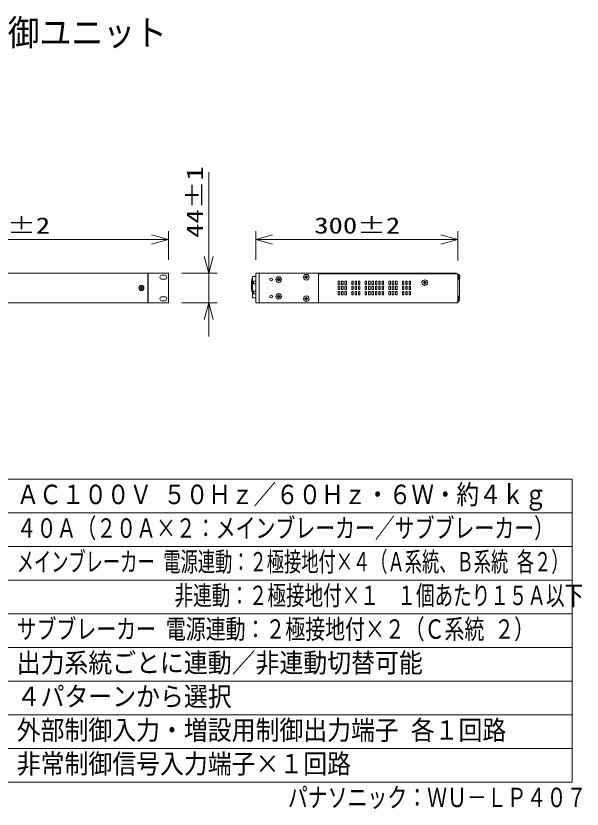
# Model space of a CAD drawing. Units: millimetres on the paper. Extents: x -62 to 64, y -59 to 59.
# Drawn here: x -20.1 to 64, y -58.6 to 59.2 of the extents above; entities that cross this region are included whole.
import ezdxf
from ezdxf.enums import TextEntityAlignment as Align

# ---------------------------------------------------------------- set-up
doc = ezdxf.new("R2010")
doc.units = ezdxf.units.MM
for name, color, linetype, lineweight in [('0-0_MOJI1', 7, 'Continuous', 9), ('0-2_WAKU', 4, 'Continuous', 9), ('0-3_GAIKEI', 4, 'Continuous', 9), ('0-4_SUNPO', 7, 'Continuous', 9), ('0-5_0', 7, 'Continuous', 9)]:
    doc.layers.add(name, color=color, linetype=linetype, lineweight=lineweight)
doc.layers.add('0-1_相当品', color=4, linetype='Continuous')
doc.styles.add('ＭＳ ゴシック', font='')
doc.styles.get('ＭＳ ゴシック').set_extended_font_data('MS Gothic')

# ---------------------------------------------------------------- blocks, each defined once
blk = doc.blocks.new('_Open30')
at = {"layer": '0-5_0'}
blk.add_line((0, 0), (-1, 0), dxfattribs=at)
blk.add_lwpolyline([(-1, 0.2679), (0, 0), (-1, -0.2679)], dxfattribs=at)

msp = doc.modelspace()

# ---------------------------------------------------------------- linework, layer by layer
at = {"layer": '0-0_MOJI1', "color": 3}
msp.add_line((62.5, -9.6), (62.5, -54.6), dxfattribs=at)
at = {"layer": '0-2_WAKU', "color": 3}
for p, q in [((-62.5, -9.6), (62.5, -9.6)), ((-62.5, -54.6), (62.5, -54.6))]:
    msp.add_line(p, q, dxfattribs=at)
at = {"layer": '0-2_WAKU'}
for p, q in [((-62.5, -14.6), (62.5, -14.6)), ((-62.5, -19.6), (62.5, -19.6)), ((-62.5, -24.6), (62.5, -24.6)), ((-62.5, -29.6), (62.5, -29.6)), ((-62.5, -34.6), (62.5, -34.6)), ((-62.5, -39.6), (62.5, -39.6)), ((-62.5, -44.6), (62.5, -44.6)), ((-62.5, -49.6), (62.5, -49.6))]:
    msp.add_line(p, q, dxfattribs=at)
at = {"layer": '0-3_GAIKEI', "color": 7}
for p, q in [((-45.496, 21.016), (2.524, 21.016)), ((2.524, 21.016), (2.524, 16.616)), ((15.496, 21.016), (45.196, 21.016)), ((15.496, 16.616), (15.496, 21.016)), ((45.496, 20.916), (45.296, 20.916)), ((45.496, 20.916), (45.496, 16.616)), ((-42.446, 16.616), (-0.526, 16.616)), ((-0.476, 16.716), (-0.526, 16.716)), ((-0.526, 16.716), (-0.526, 16.616)), ((-0.476, 16.616), (-0.476, 16.716)), ((-0.476, 16.616), (2.524, 16.616)), ((15.496, 16.616), (45.496, 16.616))]:
    msp.add_line(p, q, dxfattribs=at)
at = {"layer": '0-3_GAIKEI'}
for p, q in [((-0.526, 21.016), (-0.526, 16.716)), ((-0.476, 16.716), (-0.476, 21.016)), ((1.574, 20.706), (1.974, 20.706)), ((1.974, 20.106), (1.574, 20.106)), ((14.943, 20.142), (14.899, 20.14)), ((14.996, 20.145), (14.943, 20.142)), ((14.996, 20.507), (15.496, 20.516)), ((14.996, 20.507), (14.996, 17.375)), ((15.996, 16.616), (15.996, 21.016)), ((18.947, 21.016), (18.946, 21.016)), ((24.796, 16.616), (24.796, 21.016)), ((24.796, 20.916), (45.196, 20.916)), ((45.296, 20.916), (24.796, 20.916)), ((39.244, 21.016), (39.246, 21.016)), ((45.196, 21.016), (45.196, 20.916)), ((45.496, 20.841), (45.526, 20.841)), ((45.496, 20.825), (45.497, 20.822)), ((45.566, 20.816), (45.496, 20.822)), ((45.543, 20.84), (45.537, 20.818)), ((45.543, 20.818), (45.543, 20.831)), ((45.713, 20.816), (45.543, 20.831)), ((45.566, 20.816), (45.566, 20.016)), ((45.619, 20.179), (45.718, 20.13)), ((45.625, 20.626), (45.623, 20.625)), ((45.639, 20.47), (45.623, 20.469)), ((45.623, 20.363), (45.639, 20.361)), ((45.625, 20.206), (45.623, 20.207)), ((45.713, 20.132), (45.713, 20.816)), ((45.746, 17.347), (45.746, 20.085)), ((45.772, 20.626), (45.771, 20.625)), ((45.771, 20.469), (45.787, 20.47)), ((45.771, 20.363), (45.787, 20.361)), ((45.771, 20.207), (45.772, 20.206)), ((-1.565, 18.855), (-1.645, 18.854)), ((-1.524, 18.975), (-1.525, 18.895)), ((-1.446, 18.895), (-1.447, 18.975)), ((-1.327, 18.854), (-1.406, 18.855)), ((15.496, 19.851), (15.176, 19.846)), ((15.176, 19.846), (15.176, 19.446)), ((15.496, 19.44), (15.176, 19.446)), ((27.746, 19.816), (27.746, 19.316)), ((27.746, 19.816), (27.966, 19.816)), ((27.966, 19.316), (27.746, 19.316)), ((27.966, 19.066), (27.746, 19.066)), ((27.746, 18.566), (27.746, 19.066)), ((27.966, 19.316), (27.966, 19.816)), ((27.966, 19.066), (27.966, 18.566)), ((29.746, 19.816), (29.746, 19.316)), ((29.746, 19.816), (29.966, 19.816)), ((29.966, 19.316), (29.746, 19.316)), ((29.966, 19.066), (29.746, 19.066)), ((29.746, 18.566), (29.746, 19.066)), ((29.966, 19.316), (29.966, 19.816)), ((29.966, 19.066), (29.966, 18.566)), ((31.746, 19.816), (31.966, 19.816)), ((31.746, 19.816), (31.746, 19.316)), ((31.966, 19.316), (31.746, 19.316)), ((31.746, 18.566), (31.746, 19.066)), ((31.966, 19.066), (31.746, 19.066)), ((31.966, 19.316), (31.966, 19.816)), ((31.966, 19.066), (31.966, 18.566)), ((33.266, 19.816), (33.266, 19.316)), ((33.266, 19.816), (33.486, 19.816)), ((33.486, 19.316), (33.266, 19.316)), ((33.486, 19.066), (33.266, 19.066)), ((33.266, 18.566), (33.266, 19.066)), ((33.486, 19.316), (33.486, 19.816)), ((33.486, 19.066), (33.486, 18.566)), ((35.266, 19.816), (35.266, 19.316)), ((35.266, 19.816), (35.486, 19.816)), ((35.486, 19.316), (35.266, 19.316)), ((35.486, 19.066), (35.266, 19.066)), ((35.266, 18.566), (35.266, 19.066)), ((35.486, 19.316), (35.486, 19.816)), ((35.486, 19.066), (35.486, 18.566)), ((37.266, 19.816), (37.266, 19.316)), ((37.266, 19.816), (37.486, 19.816)), ((37.486, 19.316), (37.266, 19.316)), ((37.486, 19.066), (37.266, 19.066)), ((37.266, 18.566), (37.266, 19.066)), ((37.486, 19.316), (37.486, 19.816)), ((37.486, 19.066), (37.486, 18.566)), ((45.566, 20.016), (45.496, 20.01)), ((-1.645, 18.777), (-1.565, 18.776)), ((-1.565, 18.776), (-1.56, 18.776)), ((-1.525, 18.736), (-1.524, 18.657)), ((-1.447, 18.657), (-1.446, 18.736)), ((-1.406, 18.776), (-1.412, 18.776)), ((-1.406, 18.776), (-1.327, 18.777)), ((15.496, 18.351), (15.176, 18.346)), ((15.176, 18.346), (15.176, 17.946)), ((15.496, 17.94), (15.176, 17.946)), ((27.746, 18.566), (27.966, 18.566)), ((29.746, 18.566), (29.966, 18.566)), ((31.746, 18.566), (31.966, 18.566)), ((33.266, 18.566), (33.486, 18.566)), ((35.266, 18.566), (35.486, 18.566)), ((37.266, 18.566), (37.486, 18.566)), ((-0.476, 16.816), (-0.526, 16.816)), ((1.974, 17.526), (1.574, 17.526)), ((1.574, 16.926), (1.974, 16.926)), ((14.996, 17.375), (15.496, 17.366)), ((45.666, 17.616), (45.496, 17.631)), ((45.666, 16.816), (45.496, 16.801)), ((45.666, 17.616), (45.666, 16.816)), ((45.725, 17.426), (45.723, 17.425)), ((45.739, 17.27), (45.723, 17.269)), ((45.723, 17.163), (45.739, 17.161)), ((45.725, 17.006), (45.723, 17.007))]:
    msp.add_line(p, q, dxfattribs=at)
for points in [[(28.246, 19.316), (28.466, 19.316), (28.466, 19.816), (28.246, 19.816)], [(28.246, 18.566), (28.466, 18.566), (28.466, 19.066), (28.246, 19.066)], [(28.746, 19.316), (28.966, 19.316), (28.966, 19.816), (28.746, 19.816)], [(28.746, 18.566), (28.966, 18.566), (28.966, 19.066), (28.746, 19.066)], [(30.246, 19.316), (30.466, 19.316), (30.466, 19.816), (30.246, 19.816)], [(30.246, 18.566), (30.466, 18.566), (30.466, 19.066), (30.246, 19.066)], [(30.746, 19.316), (30.966, 19.316), (30.966, 19.816), (30.746, 19.816)], [(30.746, 18.566), (30.966, 18.566), (30.966, 19.066), (30.746, 19.066)], [(32.246, 19.316), (32.466, 19.316), (32.466, 19.816), (32.246, 19.816)], [(32.246, 18.566), (32.466, 18.566), (32.466, 19.066), (32.246, 19.066)], [(32.746, 19.316), (32.966, 19.316), (32.966, 19.816), (32.746, 19.816)], [(32.746, 18.566), (32.966, 18.566), (32.966, 19.066), (32.746, 19.066)], [(33.766, 19.316), (33.986, 19.316), (33.986, 19.816), (33.766, 19.816)], [(33.766, 18.566), (33.986, 18.566), (33.986, 19.066), (33.766, 19.066)], [(34.266, 19.816), (34.266, 19.316), (34.486, 19.316), (34.486, 19.816)], [(34.266, 18.566), (34.486, 18.566), (34.486, 19.066), (34.266, 19.066)], [(35.766, 19.316), (35.986, 19.316), (35.986, 19.816), (35.766, 19.816)], [(35.766, 18.566), (35.986, 18.566), (35.986, 19.066), (35.766, 19.066)], [(36.266, 19.316), (36.486, 19.316), (36.486, 19.816), (36.266, 19.816)], [(36.266, 18.566), (36.486, 18.566), (36.486, 19.066), (36.266, 19.066)], [(37.766, 19.316), (37.986, 19.316), (37.986, 19.816), (37.766, 19.816)], [(37.766, 18.566), (37.986, 18.566), (37.986, 19.066), (37.766, 19.066)], [(38.266, 19.316), (38.486, 19.316), (38.486, 19.816), (38.266, 19.816)], [(38.266, 18.566), (38.486, 18.566), (38.486, 19.066), (38.266, 19.066)], [(27.746, 17.816), (27.966, 17.816), (27.966, 18.316), (27.746, 18.316)], [(28.246, 17.816), (28.466, 17.816), (28.466, 18.316), (28.246, 18.316)], [(28.746, 17.816), (28.966, 17.816), (28.966, 18.316), (28.746, 18.316)], [(29.746, 17.816), (29.966, 17.816), (29.966, 18.316), (29.746, 18.316)], [(30.246, 17.816), (30.466, 17.816), (30.466, 18.316), (30.246, 18.316)], [(30.746, 17.816), (30.966, 17.816), (30.966, 18.316), (30.746, 18.316)], [(31.966, 18.316), (31.746, 18.316), (31.746, 17.816), (31.966, 17.816)], [(32.246, 17.816), (32.466, 17.816), (32.466, 18.316), (32.246, 18.316)], [(32.746, 17.816), (32.966, 17.816), (32.966, 18.316), (32.746, 18.316)], [(33.266, 17.816), (33.486, 17.816), (33.486, 18.316), (33.266, 18.316)], [(33.766, 17.816), (33.986, 17.816), (33.986, 18.316), (33.766, 18.316)], [(34.266, 17.816), (34.486, 17.816), (34.486, 18.316), (34.266, 18.316)], [(35.266, 17.816), (35.486, 17.816), (35.486, 18.316), (35.266, 18.316)], [(35.766, 17.816), (35.986, 17.816), (35.986, 18.316), (35.766, 18.316)], [(36.266, 17.816), (36.486, 17.816), (36.486, 18.316), (36.266, 18.316)], [(37.266, 17.816), (37.486, 17.816), (37.486, 18.316), (37.266, 18.316)], [(37.766, 17.816), (37.986, 17.816), (37.986, 18.316), (37.766, 18.316)], [(38.266, 17.816), (38.486, 17.816), (38.486, 18.316), (38.266, 18.316)]]:
    msp.add_lwpolyline(points, close=True, dxfattribs=at)
for points in [[(14.996, 18.287), (14.943, 18.29), (14.899, 18.292)], [(45.496, 16.687), (45.396, 16.687), (45.396, 16.616)]]:
    msp.add_lwpolyline(points, dxfattribs=at)
for centre, radius in [((17.796, 20.066), 0.2), ((18.896, 20.066), 0.415), ((22.996, 20.416), 0.415), ((40.596, 19.616), 0.415), ((45.787, 20.471), 0.0009), ((45.787, 20.361), 0.0007), ((-1.486, 18.816), 0.379), ((-1.486, 18.816), 0.315), ((17.796, 17.566), 0.2), ((18.896, 17.566), 0.415), ((22.996, 17.216), 0.415)]:
    msp.add_circle(centre, radius, dxfattribs=at)
for centre, radius, start, end in [((1.574, 20.406), 0.3, 90, 270), ((1.974, 20.406), 0.3, 270, 90), ((22.846, 19.216), 8, 173.36767, 186.63233), ((22.803, 19.216), 7.914, 173.27897, 186.72102), ((18.791, 20.171), 0.0504, 270, 0), ((18.896, 18.304), 1.972, 88.46038, 91.54134), ((19.001, 20.171), 0.0504, 180, 270), ((20.046, 20.916), 0.1, 89.2718, 90), ((22.446, 20.916), 0.1, 90, 90.70455), ((22.891, 20.521), 0.0504, 270, 0), ((22.891, 20.311), 0.0504, 0, 90), ((22.996, 18.654), 1.972, 88.46038, 91.54134), ((22.996, 22.179), 1.973, 268.461, 271.54014), ((23.101, 20.521), 0.0504, 180, 270), ((23.101, 20.311), 0.0504, 90, 180), ((27.596, 20.916), 0.1, 90, 90.92044), ((30.596, 20.916), 0.1, 90, 91.2016), ((41.846, 20.916), 0.1, 88.70472, 90), ((44.346, 20.916), 0.1, 90, 91.29528), ((45.526, 20.634), 0.207, 90, 98.22871), ((45.527, 20.631), 0.21, 85.45387, 90), ((44.605, 20.416), 1.041, 11.64224, 22.61287), ((44.605, 20.416), 1.041, 337.38713, 348.35776), ((44.601, 20.416), 1.044, 5.7295, 11.56621), ((44.601, 20.416), 1.044, 5.72972, 11.56603), ((44.484, 20.416), 1.141, 357.33562, 2.66317), ((44.601, 20.416), 1.044, 348.43397, 354.27028), ((45.171, 20.473), 0.47, 4.57521, 5.77129), ((45.639, 20.472), 0.0015, 270, 0), ((45.639, 20.36), 0.0014, 0, 90), ((45.209, 20.476), 0.433, 3.46806, 4.56705), ((45.575, 20.483), 0.0662, 350.7408, 1.9391), ((45.624, 20.355), 0.0171, 5.65917, 16.12818), ((45.579, 20.349), 0.0621, 357.74579, 9.58746), ((45.3, 20.351), 0.341, 356.51549, 357.71171), ((45.194, 20.357), 0.448, 355.42768, 356.52588), ((45.153, 20.36), 0.489, 354.27088, 355.43907), ((45.282, 20.48), 0.36, 2.34387, 3.48655), ((45.361, 20.483), 0.28, 1.08726, 2.35292), ((45.446, 20.485), 0.195, 359.52075, 1.11607), ((45.529, 20.484), 0.112, 357.18122, 360), ((45.59, 20.481), 0.0512, 352.95649, 357.38604), ((45.625, 20.476), 0.0164, 343.28624, 353.87556), ((45.585, 20.35), 0.0562, 2.75194, 6.74479), ((45.529, 20.347), 0.112, 0.61499, 2.92388), ((45.381, 20.348), 0.26, 357.70998, 359.05552), ((45.457, 20.346), 0.185, 359.02848, 0.66252), ((44.753, 20.416), 1.041, 11.64223, 22.61287), ((45.696, 20.085), 0.05, 0, 63.43495), ((44.753, 20.416), 1.041, 342.26464, 348.35777), ((45.786, 20.471), 0.0013, 270, 0), ((45.302, 20.471), 0.488, 4.59048, 5.73599), ((45.778, 20.475), 0.0098, 339.64307, 350.86333), ((45.783, 20.473), 0.0045, 331.13737, 344.9862), ((45.785, 20.359), 0.003, 0, 36.08456), ((45.778, 20.357), 0.01, 10.84718, 18.9428), ((45.334, 20.358), 0.455, 355.43027, 356.0403), ((45.332, 20.358), 0.457, 354.82298, 355.42397), ((45.278, 20.363), 0.512, 354.26803, 354.82544), ((45.349, 20.475), 0.44, 3.66735, 4.59705), ((45.404, 20.479), 0.385, 2.78746, 3.664), ((45.473, 20.482), 0.316, 1.91073, 2.79286), ((45.665, 20.484), 0.123, 358.14644, 359.14442), ((45.743, 20.48), 0.0454, 353.10363, 355.37493), ((45.761, 20.478), 0.0273, 349.73882, 353.16863), ((45.776, 20.475), 0.0127, 344.07817, 350.03877), ((45.764, 20.354), 0.0243, 6.87997, 11.27292), ((45.742, 20.351), 0.0463, 4.14891, 7.01202), ((45.667, 20.347), 0.121, 0.63636, 2.18207), ((45.493, 20.349), 0.296, 357.4953, 358.40313), ((45.377, 20.355), 0.412, 356.02821, 356.71407), ((45.535, 20.484), 0.254, 0.97066, 1.91603), ((45.594, 20.485), 0.195, 0, 0.97575), ((45.644, 20.485), 0.145, 358.60451, 0), ((45.632, 20.485), 0.157, 359.13831, 0), ((45.688, 20.484), 0.101, 356.92581, 358.629), ((45.695, 20.483), 0.0939, 356.92263, 358.15508), ((45.728, 20.482), 0.0612, 354.39575, 356.99345), ((45.721, 20.482), 0.0681, 355.33403, 356.93975), ((45.759, 20.478), 0.0301, 349.81386, 354.59352), ((45.711, 20.349), 0.0779, 2.15326, 4.2021), ((45.613, 20.347), 0.176, 359.42951, 0.65599), ((45.557, 20.347), 0.232, 358.4005, 359.44189), ((45.431, 20.352), 0.358, 356.7154, 357.50443), ((-0.132, 18.816), 1.513, 178.54143, 181.45857), ((-1.566, 18.896), 0.0402, 270, 0), ((-1.486, 17.462), 1.513, 88.54143, 91.45857), ((-1.406, 18.896), 0.0403, 180, 270), ((-2.84, 18.816), 1.513, 358.54143, 1.45857), ((18.791, 19.961), 0.0504, 0, 90), ((18.896, 21.829), 1.973, 268.461, 271.54014), ((19.001, 19.961), 0.0504, 90, 180), ((40.592, 8.147), 11.524, 90.50087, 91.02327), ((42.349, 19.616), 1.963, 178.45688, 180), ((42.349, 19.616), 1.963, 180, 181.54312), ((40.491, 19.721), 0.0504, 270, 0), ((40.491, 19.511), 0.0504, 0, 90), ((52.239, 19.617), 11.697, 178.98017, 179.49482), ((40.596, 17.852), 1.974, 88.46102, 91.53898), ((40.596, 21.38), 1.974, 268.46102, 271.53898), ((29.127, 19.619), 11.524, 0.50087, 1.02327), ((29.127, 19.612), 11.524, 358.97672, 359.49913), ((40.701, 19.721), 0.0504, 180, 270), ((40.701, 19.511), 0.0504, 90, 180), ((40.597, 7.961), 11.71, 88.98045, 89.49456), ((38.843, 19.616), 1.963, 0, 1.54312), ((38.843, 19.616), 1.963, 358.45688, 0), ((-1.566, 18.736), 0.0403, 0, 81.53049), ((-1.486, 20.17), 1.513, 268.54143, 271.45857), ((-1.406, 18.736), 0.0404, 98.64524, 180), ((18.896, 15.804), 1.972, 88.46038, 91.54134), ((1.574, 17.226), 0.3, 90, 270), ((1.974, 17.226), 0.3, 270, 90), ((18.791, 17.671), 0.0504, 270, 0), ((18.791, 17.461), 0.0504, 0, 90), ((18.896, 19.329), 1.973, 268.461, 271.54014), ((19.001, 17.671), 0.0504, 180, 270), ((19.001, 17.461), 0.0504, 90, 180), ((22.891, 17.321), 0.0504, 270, 0), ((22.891, 17.111), 0.0504, 0, 90), ((22.996, 15.454), 1.972, 88.46038, 91.54134), ((22.996, 18.979), 1.973, 268.461, 271.54014), ((23.101, 17.321), 0.0504, 180, 270), ((23.101, 17.111), 0.0504, 90, 180), ((44.705, 17.216), 1.041, 11.64223, 22.61287), ((44.705, 17.216), 1.041, 337.38713, 348.35776), ((44.701, 17.216), 1.044, 5.7295, 11.56621), ((44.701, 17.216), 1.044, 5.72972, 11.56603), ((44.584, 17.216), 1.141, 357.33562, 2.66317), ((44.701, 17.216), 1.044, 348.43397, 354.27028), ((45.696, 17.347), 0.05, 329.74155, 0), ((45.271, 17.273), 0.47, 4.57521, 5.77129), ((45.739, 17.272), 0.0015, 270, 0), ((45.739, 17.16), 0.0014, 0, 90), ((45.309, 17.276), 0.433, 3.46806, 4.56705), ((45.675, 17.283), 0.0662, 350.7408, 1.9391), ((45.724, 17.155), 0.0171, 5.65917, 16.12818), ((45.679, 17.149), 0.0621, 357.74579, 9.58746), ((45.4, 17.151), 0.341, 356.51549, 357.71171), ((45.294, 17.157), 0.448, 355.42768, 356.52588), ((45.253, 17.16), 0.489, 354.27088, 355.43907), ((45.382, 17.28), 0.36, 2.34387, 3.48655), ((45.461, 17.283), 0.28, 1.08726, 2.35292), ((45.546, 17.285), 0.195, 359.52075, 1.11607), ((45.629, 17.284), 0.112, 357.18122, 0), ((45.69, 17.281), 0.0512, 352.95649, 357.38604), ((45.725, 17.276), 0.0164, 343.28624, 353.87556), ((45.685, 17.15), 0.0562, 2.75194, 6.74479), ((45.629, 17.147), 0.112, 0.61499, 2.92388), ((45.481, 17.148), 0.26, 357.70998, 359.05552), ((45.557, 17.146), 0.185, 359.02848, 0.66252)]:
    msp.add_arc(centre, radius, start, end, dxfattribs=at)
at = {"layer": '0-3_GAIKEI', "color": 7}
msp.add_arc((45.196, 20.916), 0.1, 0, 90, dxfattribs=at)
at = {"layer": '0-3_GAIKEI'}
for centre, major_axis, ratio, start_param, end_param in [((19.18, 20.066), (0, 0.988), 0.5, 1.5170899, 1.6245028), ((18.896, 20.03), (-1.04, 0), 0.087156, 4.8127741, 4.9150081), ((18.932, 20.066), (0, 1.04), 0.087156, 1.3681773, 1.4704112), ((18.86, 20.066), (0, 1.04), 0.087156, 4.8127741, 4.9150081), ((18.896, 20.03), (-1.04, 0), 0.087156, 4.5097699, 4.6120039), ((18.612, 20.066), (0, -0.988), 0.5, 1.5170899, 1.6245028), ((23.28, 20.416), (0, 0.988), 0.5, 1.5170899, 1.6245028), ((22.996, 20.38), (-1.04, 0), 0.087156, 4.8127741, 4.9150081), ((22.996, 20.452), (-1.04, 0), 0.087156, 1.3681773, 1.4704112), ((23.032, 20.416), (0, 1.04), 0.087156, 1.3681773, 1.4704112), ((23.032, 20.416), (0, 1.04), 0.087156, 1.6711814, 1.7734154), ((22.96, 20.416), (0, 1.04), 0.087156, 4.8127741, 4.9150081), ((22.96, 20.416), (0, 1.04), 0.087156, 4.5097699, 4.6120039), ((22.996, 20.38), (-1.04, 0), 0.087156, 4.5097699, 4.6120039), ((22.996, 20.452), (-1.04, 0), 0.087156, 1.6711814, 1.7734154), ((22.712, 20.416), (0, -0.988), 0.5, 1.5170899, 1.6245028), ((44.608, 20.416), (0, 1.04), 0.996195, 4.5097699, 4.6120039), ((44.756, 20.416), (0, 1.04), 0.996195, 4.8127741, 4.9150081), ((44.756, 20.416), (0, -1.04), 0.996195, 1.6711814, 1.7734154), ((44.917, 20.416), (0, 0.988), 0.866025, 4.6586825, 4.7660954), ((44.756, 20.416), (0, -1.04), 0.996195, 1.3681773, 1.4704112), ((44.756, 20.416), (0, 1.04), 0.996195, 4.5097699, 4.6120039), ((18.896, 20.102), (-1.04, 0), 0.087156, 1.3681773, 1.4704112), ((18.932, 20.066), (0, 1.04), 0.087156, 1.6711814, 1.7734154), ((18.86, 20.066), (0, 1.04), 0.087156, 4.5097699, 4.6120039), ((18.896, 20.102), (-1.04, 0), 0.087156, 1.6711814, 1.7734154), ((40.596, 19.652), (-1.04, 0), 0.087156, 1.3681773, 1.4704112), ((40.632, 19.616), (0, 1.04), 0.087156, 1.6711814, 1.7734154), ((40.596, 19.652), (-1.04, 0), 0.087156, 1.6711814, 1.7734154), ((18.932, 17.566), (0, 1.04), 0.087156, 1.3681773, 1.4704112), ((18.86, 17.566), (0, 1.04), 0.087156, 4.8127741, 4.9150081), ((19.18, 17.566), (0, 0.988), 0.5, 1.5170899, 1.6245028), ((18.896, 17.53), (-1.04, 0), 0.087156, 4.8127741, 4.9150081), ((18.896, 17.602), (-1.04, 0), 0.087156, 1.3681773, 1.4704112), ((18.932, 17.566), (0, 1.04), 0.087156, 1.6711814, 1.7734154), ((18.86, 17.566), (0, 1.04), 0.087156, 4.5097699, 4.6120039), ((18.896, 17.53), (-1.04, 0), 0.087156, 4.5097699, 4.6120039), ((18.896, 17.602), (-1.04, 0), 0.087156, 1.6711814, 1.7734154), ((18.612, 17.566), (0, -0.988), 0.5, 1.5170899, 1.6245028), ((23.28, 17.216), (0, 0.988), 0.5, 1.5170899, 1.6245028), ((22.996, 17.18), (-1.04, 0), 0.087156, 4.8127741, 4.9150081), ((22.996, 17.252), (-1.04, 0), 0.087156, 1.3681773, 1.4704112), ((23.032, 17.216), (0, 1.04), 0.087156, 1.3681773, 1.4704112), ((23.032, 17.216), (0, 1.04), 0.087156, 1.6711814, 1.7734154), ((22.96, 17.216), (0, 1.04), 0.087156, 4.8127741, 4.9150081), ((22.96, 17.216), (0, 1.04), 0.087156, 4.5097699, 4.6120039), ((22.996, 17.18), (-1.04, 0), 0.087156, 4.5097699, 4.6120039), ((22.996, 17.252), (-1.04, 0), 0.087156, 1.6711814, 1.7734154), ((22.712, 17.216), (0, -0.988), 0.5, 1.5170899, 1.6245028), ((44.708, 17.216), (0, 1.04), 0.996195, 4.5097699, 4.6120039)]:
    msp.add_ellipse(centre, major_axis=major_axis, ratio=ratio, start_param=start_param, end_param=end_param, dxfattribs=at)
at = {"layer": '0-4_SUNPO'}
for p, q in [((8.524, 23.516), (8.524, 36.016)), ((2.524, 23.016), (2.524, 27.266)), ((15.496, 23.016), (15.496, 27.266)), ((45.496, 22.916), (45.496, 27.266)), ((-42.996, 26.016), (0.024, 26.016)), ((17.996, 26.016), (42.996, 26.016)), ((4.524, 21.016), (9.774, 21.016)), ((8.524, 16.616), (8.524, 21.016)), ((4.524, 16.616), (9.774, 16.616)), ((8.524, 14.116), (8.524, 11.616))]:
    msp.add_line(p, q, dxfattribs=at)

# ---------------------------------------------------------------- block references
at = {"layer": '0-4_SUNPO', "xscale": 2.5, "yscale": 2.5}
for p in [(2.524, 26.016), (45.496, 26.016)]:
    msp.add_blockref('_Open30', p, dxfattribs=at)
for p, rotation in [((15.496, 26.016), 180), ((8.524, 21.016), 270), ((8.524, 16.616), 90)]:
    msp.add_blockref('_Open30', p, dxfattribs=dict(at, rotation=rotation))

# ---------------------------------------------------------------- texts
at = {"layer": '0-0_MOJI1', "style": 'ＭＳ ゴシック'}
for s, height, width, p in [('電源制御ユニット', 3.849, 0.9, (-35.5, 53.66)), ('ＡＣ１００Ｖ ５０Ｈｚ／６０Ｈｚ・６Ｗ・約４ｋｇ', 2.889, 0.85, (-20, -14.155)), ('４０Ａ（２０Ａ×２：メインブレーカー／サブブレーカー）', 2.889, 0.75, (-20, -19.155)), ('メインブレーカー 電源連動：２極接地付×４（Ａ系統、Ｂ系統 各２）', 2.889, 0.65, (-20, -24.155)), ('\u3000\u3000\u3000\u3000\u3000\u3000\u3000   非連動：２極接地付×１\u3000１個あたり１５Ａ以下', 2.889, 0.7, (-20, -29.155)), ('サブブレーカー 電源連動：２極接地付×２（Ｃ系統 ２）', 2.889, 0.75, (-20, -34.155)), ('出力系統ごとに連動／非連動切替可能', 2.889, 0.9, (-20, -39.155)), ('４パターンから選択', 2.889, 0.9, (-20, -44.155)), ('外部制御入力・増設用制御出力端子 各１回路', 2.889, 0.9, (-20, -49.155)), ('非常制御信号入力端子×１回路', 2.889, 0.9, (-20, -54.155))]:
    msp.add_text(s, height=height, dxfattribs=dict(at, width=width)).set_placement(p, align=Align.BOTTOM_LEFT)
at = {"layer": '0-1_相当品', "style": 'ＭＳ ゴシック', "width": 0.75}
msp.add_text('パナソニック：ＷＵ－ＬＰ４０７', height=2.889, dxfattribs=at).set_placement((20.26, -59.155), align=Align.BOTTOM_LEFT)
at = {"layer": '0-4_SUNPO', "style": 'ＭＳ ゴシック', "width": 1.3}
msp.add_text('44±1', height=2.405, rotation=90, dxfattribs=at).set_placement((8.362, 26.254), align=Align.BOTTOM_LEFT)
for s, p in [('480±2', (-27.795, 26.178)), ('300±2', (24.186, 26.178))]:
    msp.add_text(s, height=2.405, dxfattribs=at).set_placement(p, align=Align.BOTTOM_LEFT)

doc.saveas('drawing.dxf')
